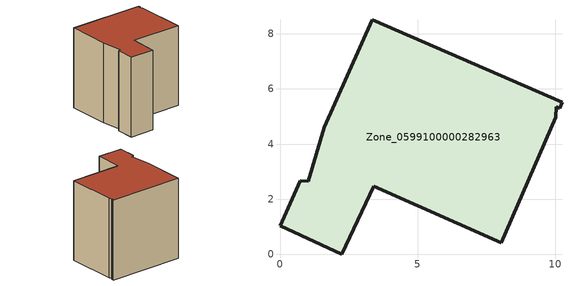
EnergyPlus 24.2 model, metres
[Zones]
Zone_0599100000282963
 floor ground (C_G): 1.02,2.65 1.61,4.62 3.36,8.51 10.25,5.51 10.16,5.31 10.05,5.36 10.02,4.98 8.04,0.42 3.4,2.46 2.25,0 0,1.03 0.74,2.67 z0.11
 wall outside (C_F): 10.02,4.98 10.05,5.36 10.16,5.31 10.25,5.51 3.36,8.51 1.61,4.62 1.02,2.65 0.74,2.67 0,1.03 2.25,0 3.4,2.46 8.04,0.42 10.02,4.98 z0.11:7.93
 roof outside (C_R): 1.61,4.62 1.02,2.65 0.74,2.67 0,1.03 2.25,0 3.4,2.46 8.04,0.42 10.02,4.98 10.05,5.36 10.16,5.31 10.25,5.51 3.36,8.51 z7.93
[BUILDING]
Pand.0599100000282963: North Axis=0; Terrain=City; Loads Convergence Tolerance Value=0.04; Temperature Convergence Tolerance Value=0.4; Solar Distribution=FullExterior; Maximum Number of Warmup Days=25; Minimum Number of Warmup Days=1
[Site:Location]
Rotterdam.The.Hague.AP_ZH_NLD Design_Conditions: Latitude=51.96; Longitude=4.45; Time Zone=1; Elevation=-4.5
[SITE:GROUNDTEMPERATURE:BUILDINGSURFACE]
18, 18, 18, 18, 18, 18, 18, 18, 18, 18, 18, 18
[MATERIAL] Thermal Absorptance=0.9; Solar Absorptance=0.7; Visible Absorptance=0.7
Name | Roughness | Thickness | Conductivity | Density | Specific Heat
G.D.1965 | MediumSmooth | 0.15 | 1 | 540 | 1210
F.D.1965 | Rough | 0.3 | 0.857143 | 1920 | 840
R.D.1965 | MediumRough | 0.2 | 0.08 | 1500 | 1000
[CONSTRUCTION]
C_G: G.D.1965
C_F: F.D.1965
C_R: R.D.1965
[ZONE]
Zone_0599100000282963: Type=1; Multiplier=1; Ceiling Height=Autocalculate; Volume=Autocalculate; Floor Area=autocalculate; Part of Total Floor Area=Yes
[ZONEINFILTRATION:DESIGNFLOWRATE]
Infil_Zone_0599100000282963: Zone or ZoneList or Space or SpaceList=Zone_0599100000282963; Schedule=AlwaysOn; Design Flow Rate Calculation Method=Flow/Area; Flow Rate per Floor Area=0.0042; Constant Term Coefficient=1; Temperature Term Coefficient=0; Velocity Term Coefficient=0; Velocity Squared Term Coefficient=0
[HVACTEMPLATE:ZONE:IDEALLOADSAIRSYSTEM]
Zone_0599100000282963: Maximum Heating Supply Air Temperature=50; Minimum Cooling Supply Air Temperature=13; Maximum Heating Supply Air Humidity Ratio=0.0156; Minimum Cooling Supply Air Humidity Ratio=0.0077; Heating Limit=NoLimit; Cooling Limit=NoLimit; Dehumidification Control Type=ConstantSensibleHeatRatio; Cooling Sensible Heat Ratio=0.7; Dehumidification Setpoint=60; Humidification Control Type=None; Humidification Setpoint=30; Outdoor Air Method=None; Outdoor Air Flow Rate per Person=0.00944; Outdoor Air Flow Rate per Zone Floor Area=0; Outdoor Air Flow Rate per Zone=0; Demand Controlled Ventilation Type=None; Outdoor Air Economizer Type=NoEconomizer; Heat Recovery Type=None; Sensible Heat Recovery Effectiveness=0.7; Latent Heat Recovery Effectiveness=0.65
[ZONECONTROL:THERMOSTAT]
ThermostatControl_Zone_0599100000282963: Zone or ZoneList=Zone_0599100000282963; Control Type Schedule=DualSetpointControlType; Control 1=Thermostat_Zone_0599100000282963; Temperature Difference Between Cutout And Setpoint=0
[THERMOSTATSETPOINT:DUALSETPOINT]
Thermostat_Zone_0599100000282963: Heating Setpoint Temperature Schedule=HeatingSetpoint_Zone_0599100000282963; Cooling Setpoint Temperature Schedule=CoolingSetpoint_Zone_0599100000282963
[SCHEDULE:COMPACT]
HeatingSetpoint_Zone_0599100000282963: Through: 12/31, For: AllDays, Until: 24:00, 21
CoolingSetpoint_Zone_0599100000282963: Through: 12/31, For: AllDays, Until: 24:00, 24
DualSetpointControlType: Through: 12/31, For: AllDays, Until: 24:00, 4
AlwaysOn: Through: 12/31, For: AllDays, Until: 24:00, 1
